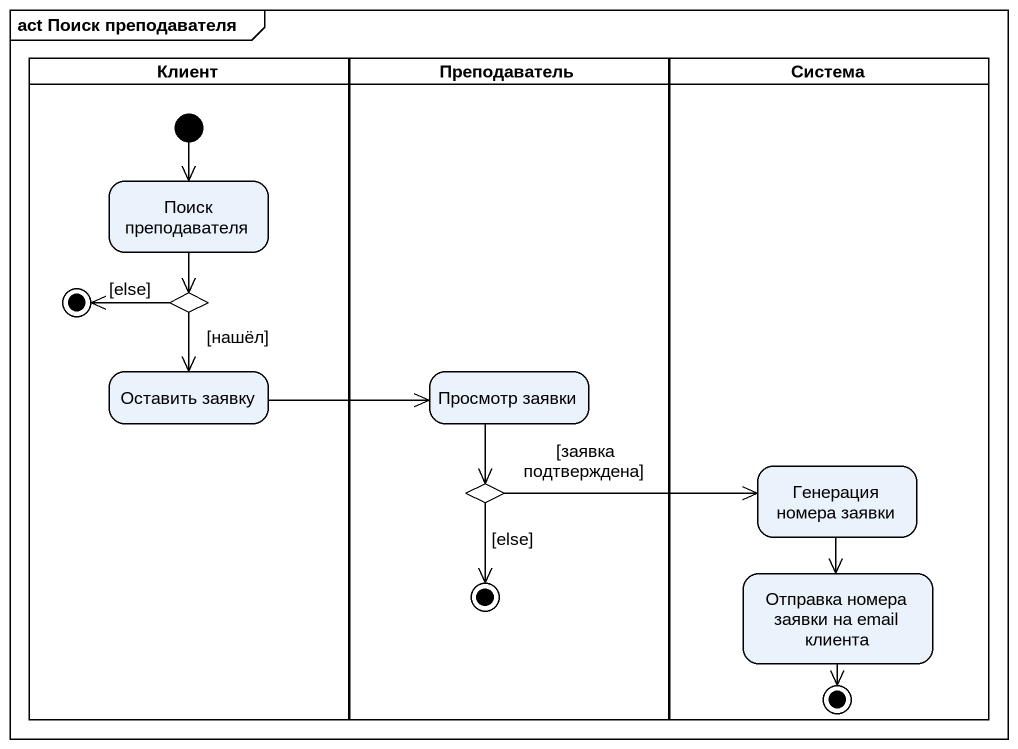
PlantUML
@startuml
mainframe act Поиск преподавателя
hide empty description
state Клиент <<partition>> {
  state "Поиск преподавателя" as Поиск_преподавателя
  state choice1 <<choice>>
  state "Оставить заявку" as Оставить_заявку
  [*] --> Поиск_преподавателя
  choice1 -left-> [*] : [else]
}
state Преподаватель <<partition>> {
  state "Просмотр заявки" as Просмотр_заявки
  state choice2 <<choice>>
  choice2 --> [*] : [else]
}
state Система <<partition>> {
  state "Генерация номера заявки" as Генерация_номера_заявки
  state "Отправка номера заявки на email клиента" as Отправка_номера_заявки_на
  Отправка_номера_заявки_на --> [*]
}
Поиск_преподавателя --> choice1
choice1 --> Оставить_заявку : [нашёл]
Оставить_заявку -right-> Просмотр_заявки
Просмотр_заявки --> choice2
choice2 -right-> Генерация_номера_заявки : [заявка подтверждена]
Генерация_номера_заявки --> Отправка_номера_заявки_на
@enduml
